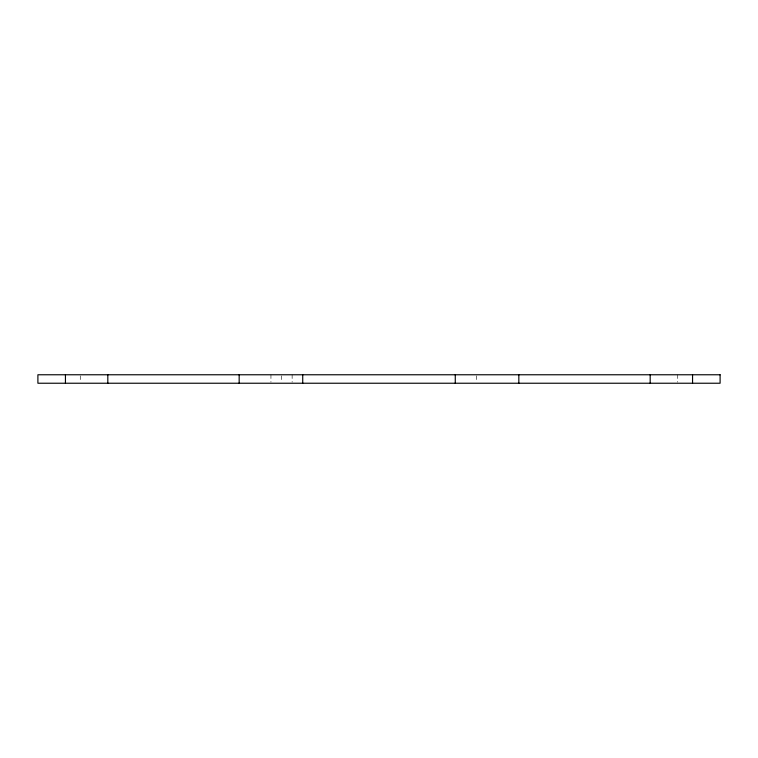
<?xml version="1.0" encoding="UTF-8"?>
<svg xmlns="http://www.w3.org/2000/svg" width="758" height="758" viewBox="0 0 758 758"><rect width="100%" height="100%" fill="white"/><g stroke="black" fill="none" stroke-linecap="round" stroke-linejoin="round"><path stroke-width="0.57" stroke-dasharray="3.79 2.84" d="M677.728 374.765L677.728 382.174M476.46 375.826L476.46 382.174M292.133 374.765L292.133 382.174M281.54 375.826L281.54 382.174M270.947 374.765L270.947 382.174M80.272 375.826L80.272 382.174"/><path stroke-width="1.14" d="M692.556 374.765L692.556 383.235M650.184 374.765L650.184 383.235M518.832 374.765L518.832 383.235M455.274 374.765L455.274 383.235M302.726 374.765L302.726 383.235M239.168 374.765L239.168 383.235M107.816 374.765L107.816 383.235M65.444 374.765L65.444 383.235M720.1 374.765L37.9 374.765L37.9 383.235L720.1 383.235L720.1 374.765"/></g></svg>
